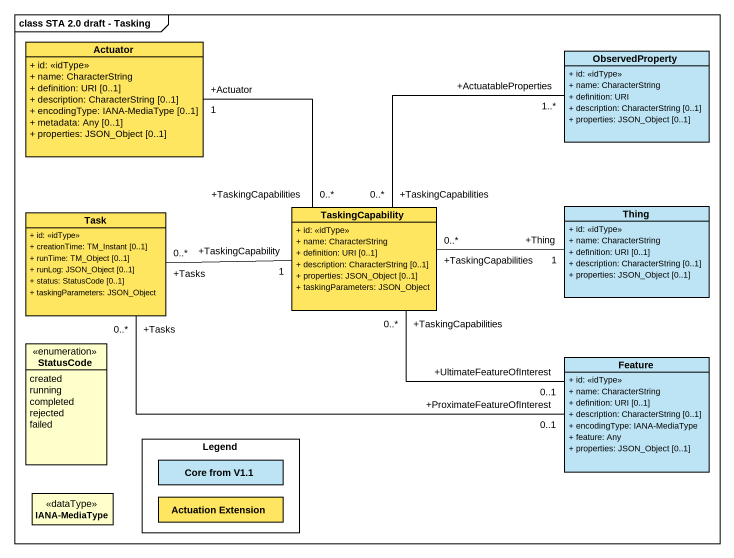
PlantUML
@startuml
mainframe class STA 2.0 draft - Tasking
hide circle
hide empty members
skinparam classAttributeIconSize 0
class Actuator #FFE661 {
  + id: <<idType>>
  + name: CharacterString
  + definition: URI [0..1]
  + description: CharacterString [0..1]
  + encodingType: IANA-MediaType [0..1]
  + metadata: Any [0..1]
  + properties: JSON_Object [0..1]
}
class ObservedProperty #BDE4F4 {
  + id: <<idType>>
  + name: CharacterString
  + definition: URI
  + description: CharacterString [0..1]
  + properties: JSON_Object [0..1]
}
class Task #FFE661 {
  + id: <<idType>>
  + creationTime: TM_Instant [0..1]
  + runTime: TM_Object [0..1]
  + runLog: JSON_Object [0..1]
  + status: StatusCode [0..1]
  + taskingParameters: JSON_Object
}
class TaskingCapability #FFE661 {
  + id: <<idType>>
  + name: CharacterString
  + definition: URI [0..1]
  + description: CharacterString [0..1]
  + properties: JSON_Object [0..1]
  + taskingParameters: JSON_Object
}
class Thing #BDE4F4 {
  + id: <<idType>>
  + name: CharacterString
  + definition: URI [0..1]
  + description: CharacterString [0..1]
  + properties: JSON_Object [0..1]
}
enum StatusCode {
  created
  running
  completed
  rejected
  failed
}
class Feature #BDE4F4 {
  + id: <<idType>>
  + name: CharacterString
  + definition: URI [0..1]
  + description: CharacterString [0..1]
  + encodingType: IANA-MediaType
  + feature: Any
  + properties: JSON_Object [0..1]
}
rectangle "Legend" as Legend_ {
  class "Core from V1.1" as Core_from_V1_1 #BDE4F4
  class "Actuation Extension" as Actuation_Extension #FFE661
}
class "IANA-MediaType" as IANA_MediaType <<dataType>>
ObservedProperty "+ActuatableProperties\n1..*" -left- "+TaskingCapabilities\n0..*" TaskingCapability
TaskingCapability "+TaskingCapabilities\n0..*" -up- "+Actuator\n1" Actuator
TaskingCapability "+TaskingCapability\n1" -left- "+Tasks\n0..*" Task
Thing "+Thing\n1" -left- "+TaskingCapabilities\n0..*" TaskingCapability
Feature "+ProximateFeatureOfInterest\n0..1" -left- "+Tasks\n0..*" Task
Feature "+UltimateFeatureOfInterest\n0..1" -left- "+TaskingCapabilities\n0..*" TaskingCapability
@enduml
